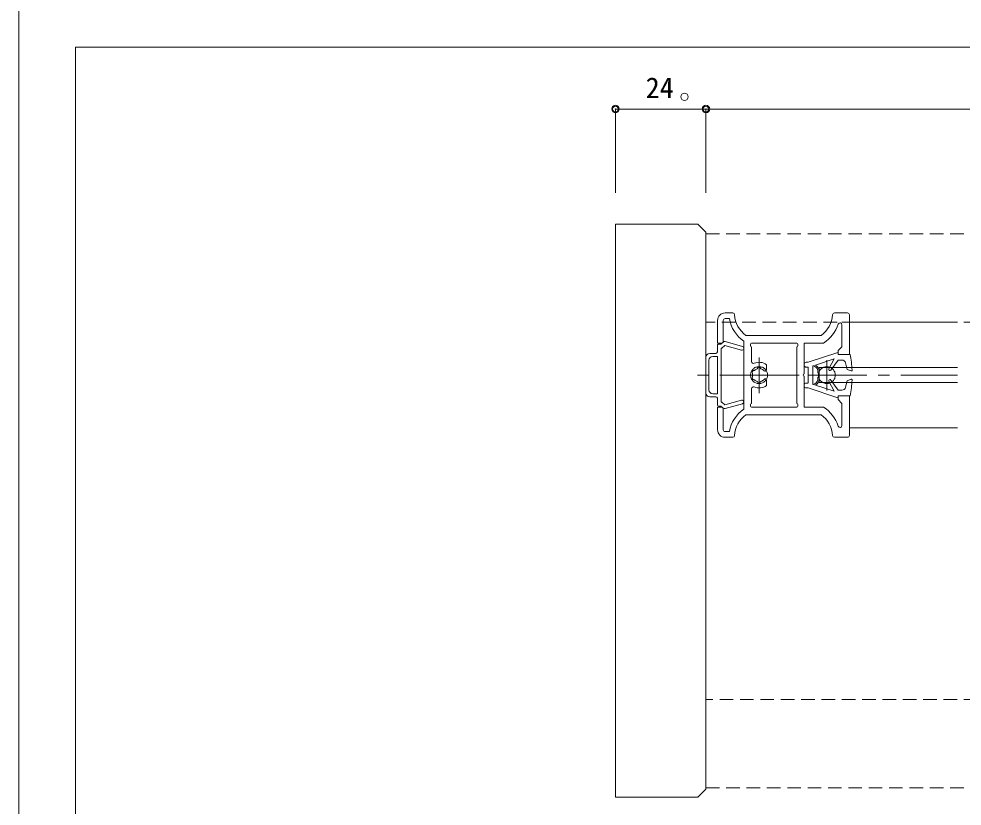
# Model space of a CAD drawing. Units: millimetres on the paper, enlarged 5 times, with parts at other scales. Extents: x -992 to 1008, y -685 to 700.
# Drawn here: x -992.5 to -575.3, y -386.8 to -38.8 of the extents above; entities that cross this region are included whole.
import ezdxf
from ezdxf.enums import TextEntityAlignment as Align

# ---------------------------------------------------------------- set-up
doc = ezdxf.new("R2010")
doc.units = ezdxf.units.MM
doc.header["$LTSCALE"] = 5
doc.header["$PDMODE"] = 32
doc.header["$PDSIZE"] = 2.5
for name, pattern in [('CHAIN1', [8, 5, -1, 1, -1]), ('DASHED1', [1.8, 1.2, -0.6]), ('DOUBLE_CHAIN1', [8.8, 5, -1, 0.6, -0.6, 0.6, -1])]:
    doc.linetypes.add(name, pattern=pattern)
for name, color, linetype, lineweight in [('1-0_H-SYM', 7, 'Continuous', 20), ('1-1_0', 7, 'Continuous', 20), ('2-0_18', 7, 'Continuous', 18)]:
    doc.layers.add(name, color=color, linetype=linetype, lineweight=lineweight)
doc.styles.add('ＭＳ ゴシック', font='')
doc.styles.get('ＭＳ ゴシック').set_extended_font_data('MS Gothic')

msp = doc.modelspace()

# ---------------------------------------------------------------- linework, layer by layer
at = {"layer": '1-0_H-SYM'}
for p in [(197.5, -51.25), (197.5, -51.25), (-967.5, -501.25)]:
    msp.add_line(p, (-967.5, -51.25), dxfattribs=at)
at = {"layer": '1-1_0'}
for p in [(197.5, -51.25), (197.5, -51.25), (-967.5, -501.25)]:
    msp.add_line(p, (-967.5, -51.25), dxfattribs=at)
msp.add_lwpolyline([(-992.5, -685), (1007.5, -685), (1007.5, 700), (-992.5, 700)], close=True, dxfattribs=at)
at = {"layer": '2-0_18', "color": 4}
for p, q in [((-728.643, -78.628), (-688.643, -78.628)), ((-728.643, -78.628), (-728.643, -115.667)), ((-688.643, -78.628), (-688.643, -115.667)), ((-688.643, -78.628), (-118.542, -78.628))]:
    msp.add_line(p, q, dxfattribs=at)
at = {"layer": '2-0_18'}
for p, q in [((-728.643, -129.587), (-728.643, -382.921)), ((-692.179, -129.587), (-728.643, -129.587)), ((-692.179, -129.587), (-688.643, -133.123)), ((-688.643, -133.123), (-688.643, -379.385)), ((-676.8, -168.754), (-680.159, -168.754)), ((-625.993, -168.754), (-631.852, -168.754)), ((-625.159, -187.088), (-625.159, -169.588)), ((-683.493, -172.088), (-683.493, -182.088)), ((-680.992, -181.254), (-680.992, -172.088)), ((-680.159, -171.254), (-678.283, -171.254)), ((-628.493, -183.754), (-628.493, -173.958)), ((-625.159, -172.921), (-577.437, -172.921)), ((-670.993, -178.754), (-637.659, -178.754)), ((-683.558, -184.837), (-683.558, -183.176)), ((-683.493, -182.088), (-681.826, -182.088)), ((-682.895, -182.504), (-682.058, -182.504)), ((-682.058, -182.504), (-681.03, -181.651)), ((-680.123, -181.458), (-672.501, -183.584)), ((-671.826, -181.227), (-671.826, -195.754)), ((-668.993, -182.588), (-668.993, -183.254)), ((-648.493, -182.088), (-668.493, -182.088)), ((-647.993, -182.588), (-647.993, -183.254)), ((-636.62, -182.088), (-645.159, -182.088)), ((-645.159, -182.088), (-645.159, -195.754)), ((-684.225, -186.671), (-686.976, -186.671)), ((-683.558, -186.004), (-683.558, -184.837)), ((-681.892, -208.171), (-681.892, -184.337)), ((-668.493, -183.754), (-668.493, -190.254)), ((-648.493, -208.754), (-648.493, -183.754)), ((-630.326, -186.254), (-643.493, -190.588)), ((-630.159, -187.088), (-630.326, -186.254)), ((-628.493, -183.754), (-630.159, -185.421)), ((-630.159, -185.421), (-630.159, -187.088)), ((-630.159, -187.088), (-624.826, -187.088)), ((-687.31, -189.671), (-687.31, -202.837)), ((-685.643, -188.004), (-683.558, -188.004)), ((-683.558, -204.504), (-683.558, -188.004)), ((-661.826, -193.968), (-661.826, -191.672)), ((-643.493, -190.588), (-644.326, -190.588)), ((-631.993, -189.084), (-640.21, -191.788)), ((-634.271, -193.526), (-631.993, -189.084)), ((-630.159, -189.588), (-633.422, -194.049)), ((-628.473, -189.588), (-630.159, -189.588)), ((-626.159, -193.754), (-626.853, -190.865)), ((-644.326, -192.754), (-643.493, -192.754)), ((-643.493, -192.754), (-643.493, -199.739)), ((-640.826, -191.991), (-641.326, -192.155)), ((-641.326, -192.155), (-641.326, -200.353)), ((-640.826, -192.122), (-640.826, -191.991)), ((-638.493, -192.921), (-638.493, -199.588)), ((-638.493, -192.921), (-577.437, -192.921)), ((-624.443, -194.4), (-626.159, -193.754)), ((-671.826, -196.754), (-671.826, -211.282)), ((-661.826, -198.54), (-661.826, -200.837)), ((-645.159, -196.754), (-645.159, -210.421)), ((-643.493, -199.754), (-644.326, -199.754)), ((-577.437, -199.588), (-638.493, -199.588)), ((-633.422, -198.459), (-630.159, -202.921)), ((-668.493, -202.254), (-668.493, -208.754)), ((-644.326, -201.921), (-643.493, -201.921)), ((-630.159, -202.921), (-628.473, -202.921)), ((-684.225, -205.838), (-686.976, -205.838)), ((-685.643, -204.504), (-683.558, -204.504)), ((-683.558, -206.504), (-683.558, -209.004)), ((-681.892, -208.171), (-681.658, -208.171)), ((-681.658, -208.171), (-680.235, -209.352)), ((-680.235, -209.352), (-672.949, -207.319)), ((-625.159, -222.921), (-625.159, -205.421)), ((-683.558, -209.271), (-683.558, -209.004)), ((-681.826, -210.421), (-683.493, -210.421)), ((-683.493, -210.421), (-683.493, -220.421)), ((-682.058, -210.004), (-682.896, -210.004)), ((-681.03, -210.857), (-682.058, -210.004)), ((-680.992, -220.421), (-680.992, -211.254)), ((-672.501, -208.924), (-680.123, -211.051)), ((-668.993, -209.254), (-668.993, -209.921)), ((-668.493, -210.421), (-648.493, -210.421)), ((-647.993, -209.254), (-647.993, -209.921)), ((-645.159, -210.421), (-636.62, -210.421)), ((-628.493, -218.55), (-628.493, -208.754)), ((-637.659, -213.754), (-670.993, -213.754)), ((-577.437, -219.587), (-625.159, -219.587)), ((-678.283, -221.254), (-680.159, -221.254)), ((-680.159, -223.754), (-676.8, -223.754)), ((-631.852, -223.754), (-625.993, -223.754)), ((-692.179, -382.921), (-688.643, -379.385)), ((-692.179, -382.921), (-728.643, -382.921))]:
    msp.add_line(p, q, dxfattribs=at)
at = {"layer": '2-0_18', "linetype": 'DASHED1', "lineweight": 20}
for p, q in [((-688.643, -133.754), (-118.542, -133.754)), ((-118.542, -339.709), (-688.643, -339.709)), ((-688.643, -378.754), (-118.542, -378.754))]:
    msp.add_line(p, q, dxfattribs=at)
at = {"layer": '2-0_18', "linetype": 'DOUBLE_CHAIN1'}
msp.add_line((-671.826, -182.921), (-671.826, -209.588), dxfattribs=at)
at = {"layer": '2-0_18', "linetype": 'CHAIN1'}
for p, q in [((-665.159, -204.23), (-665.159, -188.532)), ((-635.159, -203.025), (-635.159, -189.692)), ((-577.437, -196.254), (-692.601, -196.254)), ((-673.331, -196.254), (-619.168, -196.254))]:
    msp.add_line(p, q, dxfattribs=at)
at = {"layer": '2-0_18', "linetype": 'DASHED1', "lineweight": 20}
msp.add_lwpolyline([(-118.542, -172.921), (-630.589, -172.921), (-688.643, -172.921)], dxfattribs=at)
at = {"layer": '2-0_18'}
for points in [[(-672.949, -185.19), (-680.235, -183.157), (-681.658, -184.337), (-681.892, -184.337)], [(-640.21, -200.72), (-631.993, -203.425), (-634.271, -198.982)], [(-626.853, -201.643), (-626.159, -198.754), (-624.443, -198.109)], [(-643.493, -201.921), (-630.326, -206.254), (-630.159, -205.421)], [(-641.326, -200.353), (-640.826, -200.518), (-640.826, -200.387)], [(-624.826, -205.421), (-630.159, -205.421), (-630.159, -207.087), (-628.493, -208.754)]]:
    msp.add_lwpolyline(points, dxfattribs=at)
at = {"layer": '2-0_18', "color": 4}
for centre in [(-698.116, -73.209), (-728.643, -78.628), (-688.643, -78.628)]:
    msp.add_circle(centre, 1.667, dxfattribs=at)
at = {"layer": '2-0_18', "linetype": 'DOUBLE_CHAIN1'}
for centre in [(-665.159, -196.254), (-635.159, -196.254)]:
    msp.add_circle(centre, 3.75, dxfattribs=at)
at = {"layer": '2-0_18'}
for centre, radius, start, end in [((-680.159, -172.088), 3.333, 90, 180), ((-676.8, -169.588), 0.833, 3.58333, 90), ((-663.493, -168.754), 12.5, 183.58333, 233.13012), ((-645.159, -168.754), 12.5, 306.8699, 356.41669), ((-631.852, -169.588), 0.833, 90, 176.41669), ((-625.993, -169.588), 0.833, 0, 90), ((-680.159, -172.088), 0.833, 90, 180), ((-663.493, -168.754), 15, 189.59408, 236.25103), ((-645.159, -168.754), 15.833, 302.6369, 341.80513), ((-629.326, -173.958), 0.833, 0, 161.80513), ((-682.895, -183.17), 0.667, 85.961, 180.53254), ((-681.826, -181.254), 0.833, 270, 0), ((-680.392, -182.421), 1, 74.41076, 129.67927), ((-668.493, -182.588), 0.5, 90, 180), ((-668.493, -183.254), 0.5, 180, 270), ((-648.493, -182.588), 0.5, 0, 90), ((-648.493, -183.254), 0.5, 270, 0), ((-686.976, -188.338), 1.667, 90, 180), ((-684.225, -186.004), 0.667, 270, 0), ((-672.725, -184.387), 0.833, 254.41076, 74.41076), ((-707.082, -200.441), 83.333, 4.39029, 9.22104), ((-685.643, -189.671), 1.667, 90, 180), ((-667.659, -190.254), 0.833, 180, 292.61987), ((-665.159, -196.254), 5.667, 53.96813, 112.61988), ((-644.326, -191.421), 0.833, 90, 180), ((-641.826, -194.704), 3.333, 352.65045, 61.00496), ((-628.473, -191.254), 1.667, 13.49575, 90), ((-667.324, -195.004), 0.833, 82.02433, 217.9757), ((-665.159, -196.254), 2.917, 165.35889, 194.64113), ((-665.159, -196.254), 2.917, 105.35889, 134.64113), ((-665.159, -193.754), 0.833, 22.02433, 157.9757), ((-665.159, -196.254), 2.917, 40.18412, 74.64113), ((-662.453, -193.968), 0.626, 220.18412, 0), ((-645.159, -196.254), 0.5, 90, 270), ((-644.326, -191.921), 0.833, 180, 270), ((-640.659, -192.122), 0.167, 180, 245.68427), ((-641.826, -194.704), 2.667, 352.65045, 65.68427), ((-638.851, -195.087), 0.333, 172.65046, 352.65045), ((-633.826, -193.754), 0.5, 152.84903, 323.82077), ((-624.326, -194.088), 0.333, 249.39032, 4.39029), ((-667.324, -197.504), 0.833, 142.02433, 277.97569), ((-665.159, -196.254), 2.917, 225.35889, 254.64113), ((-665.159, -198.754), 0.833, 202.02433, 337.97569), ((-665.159, -196.254), 2.917, 285.35889, 319.8159), ((-662.453, -198.54), 0.626, 0, 139.81591), ((-644.326, -200.588), 0.833, 90, 180), ((-640.659, -200.387), 0.167, 114.31576, 180), ((-641.826, -197.805), 2.667, 294.31575, 7.34957), ((-641.826, -197.805), 3.333, 298.99506, 7.34957), ((-638.851, -197.421), 0.333, 7.34957, 187.34957), ((-633.826, -198.754), 0.5, 36.17925, 207.15099), ((-707.082, -192.067), 83.333, 350.77898, 355.60973), ((-624.326, -198.421), 0.333, 355.60973, 110.6097), ((-686.976, -204.171), 1.667, 180, 270), ((-685.643, -202.837), 1.667, 180, 270), ((-667.659, -202.254), 0.833, 67.38015, 180), ((-665.159, -196.254), 5.667, 247.38015, 306.03189), ((-644.326, -201.088), 0.833, 180, 270), ((-628.473, -201.254), 1.667, 270, 346.50427), ((-684.225, -206.504), 0.667, 0, 90), ((-672.725, -208.121), 0.833, 285.58926, 105.58927), ((-682.896, -209.335), 0.667, 174.52222, 276.25308), ((-681.826, -211.254), 0.833, 0, 90), ((-680.392, -210.088), 1, 230.32076, 285.58926), ((-663.493, -223.754), 15, 123.749, 170.40595), ((-668.493, -209.254), 0.5, 90, 180), ((-668.493, -209.921), 0.5, 180, 270), ((-648.493, -209.254), 0.5, 0, 90), ((-648.493, -209.921), 0.5, 270, 0), ((-645.159, -223.754), 15.833, 18.19489, 57.36312), ((-663.493, -223.754), 12.5, 126.86991, 176.41669), ((-645.159, -223.754), 12.5, 3.58333, 53.13012), ((-680.159, -220.421), 3.333, 180, 270), ((-680.159, -220.421), 0.833, 180, 270), ((-629.326, -218.55), 0.833, 198.19489, 0), ((-676.8, -222.921), 0.833, 270, 356.41669), ((-631.852, -222.921), 0.833, 183.58333, 270), ((-625.993, -222.921), 0.833, 270, 0)]:
    msp.add_arc(centre, radius, start, end, dxfattribs=at)
at = {"layer": '2-0_18', "color": 5}
for p in [(-728.643, -78.628), (-688.643, -78.628)]:
    msp.add_point(p, dxfattribs=at)
at = {"layer": '2-0_18', "color": 4}
for p in [(-728.643, -78.628), (-688.643, -78.628)]:
    msp.add_point(p, dxfattribs=at)

# ---------------------------------------------------------------- texts
at = {"layer": '2-0_18', "style": 'ＭＳ ゴシック'}
msp.add_text('24', height=9.164, dxfattribs=at).set_placement((-715.31, -76.545), align=Align.BOTTOM_LEFT)

doc.saveas('drawing.dxf')
